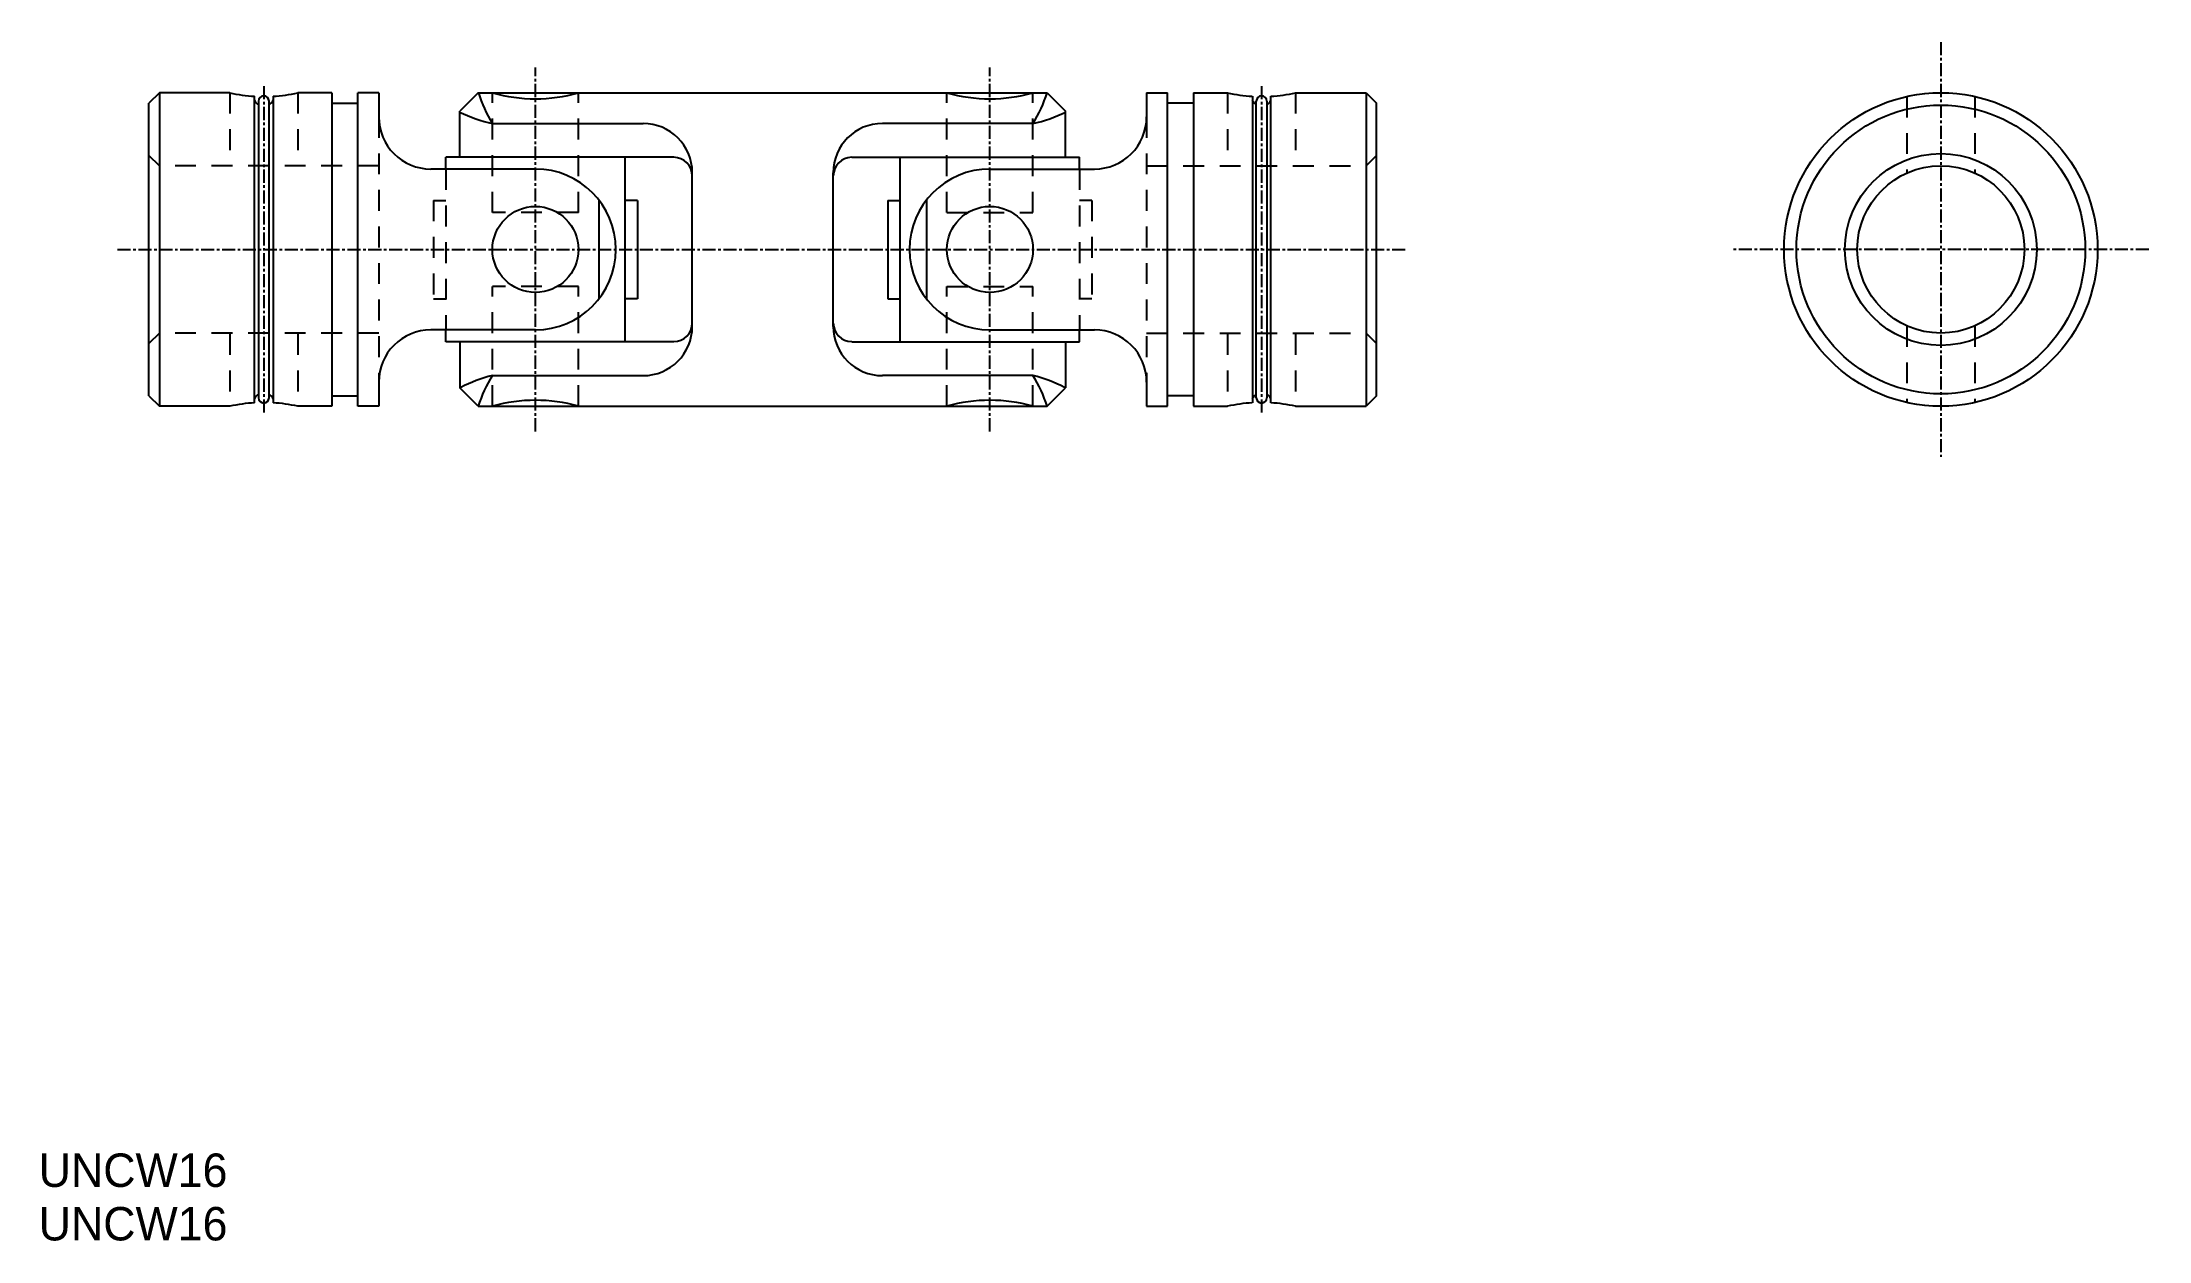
# Model space of a CAD drawing. Extents: x 94 to 296, y 69 to 184.
import ezdxf

# ---------------------------------------------------------------- set-up
doc = ezdxf.new("R2010")
doc.units = 0
doc.linetypes.add('CENTER', pattern=[2, 1.25, -0.25, 0.25, -0.25])
doc.linetypes.add('DASHED', pattern=[3.5, 2, -1.5])
doc.layers.get('0').update_dxf_attribs({"linetype": 'CONTINUOUS'})
doc.layers.add('CENTER', color=1, linetype='CENTER')

msp = doc.modelspace()

# ---------------------------------------------------------------- linework, layer by layer
for p, q in [((105.69, 178.94), (104.69, 177.94)), ((104.69, 149.94), (104.69, 177.94)), ((105.69, 178.94), (105.69, 148.94)), ((112.44, 178.94), (105.69, 178.94)), ((114.81, 149.27), (114.81, 178.61)), ((116.58, 178.61), (116.58, 149.27)), ((122.19, 178.94), (118.94, 178.94)), ((122.19, 178.94), (122.19, 148.94)), ((122.19, 177.94), (124.69, 177.94)), ((124.69, 148.94), (124.69, 178.94)), ((126.69, 178.94), (124.69, 178.94)), ((126.69, 178.94), (126.69, 176.64)), ((136.22, 178.94), (134.46, 177.17)), ((190.66, 178.94), (192.43, 177.17)), ((200.19, 178.94), (202.19, 178.94)), ((200.19, 178.94), (200.19, 176.64)), ((202.19, 148.94), (202.19, 178.94)), ((204.69, 177.94), (202.19, 177.94)), ((204.69, 178.94), (204.69, 148.94)), ((204.69, 178.94), (207.94, 178.94)), ((210.31, 178.61), (210.31, 149.27)), ((212.08, 149.27), (212.08, 178.61)), ((214.44, 178.94), (221.19, 178.94)), ((221.19, 178.94), (221.19, 148.94)), ((221.19, 178.94), (222.19, 177.94)), ((222.19, 149.94), (222.19, 177.94)), ((134.46, 172.76), (134.46, 177.17)), ((137.57, 176), (151.99, 176)), ((189.32, 176), (174.9, 176)), ((192.43, 172.76), (192.43, 177.17)), ((141.69, 171.64), (131.69, 171.64)), ((154.93, 172.76), (133.1, 172.76)), ((133.1, 171.64), (133.1, 172.76)), ((150.28, 155.11), (150.28, 172.76)), ((171.96, 172.76), (193.78, 172.76)), ((176.6, 155.11), (176.6, 172.76)), ((185.19, 171.64), (195.19, 171.64)), ((193.78, 171.64), (193.78, 172.76)), ((156.69, 156.58), (156.69, 171.29)), ((170.19, 156.58), (170.19, 171.29)), ((147.75, 168.69), (147.75, 159.19)), ((151.46, 168.64), (150.28, 168.64)), ((151.46, 168.64), (151.46, 159.23)), ((175.43, 168.64), (175.43, 159.23)), ((175.43, 168.64), (176.6, 168.64)), ((179.13, 168.69), (179.13, 159.19)), ((104.69, 163.94), (104.69, 163.94)), ((222.19, 163.94), (222.19, 163.94)), ((151.46, 159.23), (150.28, 159.23)), ((175.43, 159.23), (176.6, 159.23)), ((104.69, 156.94), (104.69, 156.94)), ((141.69, 156.24), (131.69, 156.24)), ((133.1, 155.11), (133.1, 156.24)), ((185.19, 156.24), (195.19, 156.24)), ((193.78, 155.11), (193.78, 156.24)), ((222.19, 156.94), (222.19, 156.94)), ((154.93, 155.11), (133.1, 155.11)), ((134.46, 155.11), (134.46, 150.7)), ((171.96, 155.11), (193.78, 155.11)), ((192.43, 155.11), (192.43, 150.7)), ((137.57, 151.88), (151.99, 151.88)), ((189.32, 151.88), (174.9, 151.88)), ((104.69, 149.94), (105.69, 148.94)), ((122.19, 149.94), (124.69, 149.94)), ((126.69, 151.24), (126.69, 148.94)), ((136.22, 148.94), (134.46, 150.7)), ((190.66, 148.94), (192.43, 150.7)), ((200.19, 151.24), (200.19, 148.94)), ((204.69, 149.94), (202.19, 149.94)), ((222.19, 149.94), (221.19, 148.94)), ((112.44, 148.94), (105.69, 148.94)), ((122.19, 148.94), (118.94, 148.94)), ((126.69, 148.94), (124.69, 148.94)), ((200.19, 148.94), (202.19, 148.94)), ((204.69, 148.94), (207.94, 148.94)), ((214.44, 148.94), (221.19, 148.94))]:
    msp.add_line(p, q)
at = {"color": 3, "linetype": 'DASHED'}
for p, q in [((112.44, 178.94), (112.44, 172.01)), ((118.94, 178.94), (118.94, 172.01)), ((137.57, 167.47), (137.57, 178.94)), ((145.81, 167.47), (145.81, 178.94)), ((181.07, 167.47), (181.07, 178.94)), ((189.31, 167.47), (189.31, 178.94)), ((207.94, 178.94), (207.94, 172.01)), ((214.44, 178.94), (214.44, 172.01)), ((272.96, 178.58), (272.96, 171.25)), ((279.46, 178.58), (279.46, 171.25)), ((126.69, 176.64), (126.69, 151.24)), ((200.19, 176.64), (200.19, 151.24)), ((105.69, 171.94), (104.69, 172.94)), ((126.69, 171.94), (105.69, 171.94)), ((133.1, 171.64), (133.1, 156.24)), ((193.78, 171.64), (193.78, 156.24)), ((200.19, 171.94), (221.19, 171.94)), ((221.19, 171.94), (222.19, 172.94)), ((131.93, 168.64), (131.93, 159.23)), ((131.93, 168.64), (133.1, 168.64)), ((145.81, 167.47), (137.57, 167.47)), ((181.07, 167.47), (189.31, 167.47)), ((194.96, 168.64), (193.78, 168.64)), ((194.96, 168.64), (194.96, 159.23)), ((145.81, 160.41), (137.57, 160.41)), ((137.57, 148.94), (137.57, 160.41)), ((145.81, 148.94), (145.81, 160.41)), ((181.07, 148.94), (181.07, 160.41)), ((181.07, 160.41), (189.31, 160.41)), ((189.31, 148.94), (189.31, 160.41)), ((131.93, 159.23), (133.1, 159.23)), ((194.96, 159.23), (193.78, 159.23)), ((105.69, 155.94), (104.69, 154.94)), ((126.69, 155.94), (105.69, 155.94)), ((112.44, 155.86), (112.44, 148.94)), ((118.94, 155.86), (118.94, 148.94)), ((200.19, 155.94), (221.19, 155.94)), ((207.94, 155.86), (207.94, 148.94)), ((214.44, 155.86), (214.44, 148.94)), ((221.19, 155.94), (222.19, 154.94)), ((272.96, 156.63), (272.96, 149.29)), ((279.46, 156.63), (279.46, 149.29))]:
    msp.add_line(p, q, dxfattribs=at)
at = {"linetype": 'CONTINUOUS'}
for p, q in [((115.19, 178.14), (115.19, 149.74)), ((116.19, 149.74), (116.19, 178.14)), ((210.69, 149.74), (210.69, 178.14)), ((211.69, 178.14), (211.69, 149.74))]:
    msp.add_line(p, q, dxfattribs=at)
at = {"color": 7, "linetype": 'CONTINUOUS'}
for p, q in [((136.22, 178.94), (190.66, 178.94)), ((136.22, 148.94), (190.66, 148.94))]:
    msp.add_line(p, q, dxfattribs=at)
for centre, radius in [((276.21, 163.94), 15), ((276.21, 163.94), 13.82), ((276.21, 163.94), 9.18), ((276.21, 163.94), 8), ((141.69, 163.94), 4.12), ((185.19, 163.94), 4.12)]:
    msp.add_circle(centre, radius)
for centre, radius, start, end in [((115.69, 193.58), 15, 257.4868, 266.6246), ((115.69, 178.59), 0.95, 201.6181, 238.2431), ((115.69, 178.14), 0.5, 0, 180), ((115.69, 178.59), 0.95, 301.7569, 338.3819), ((115.69, 193.58), 15, 273.3754, 282.5132), ((147.49, 182.33), 11.76, 196.7742, 212.6003), ((141.69, 193.36), 15, 254.0672, 285.9328), ((185.19, 193.36), 15, 254.0672, 285.9328), ((179.4, 182.33), 11.76, 327.3997, 343.2258), ((211.19, 193.58), 15, 257.4868, 266.6246), ((211.19, 178.59), 0.95, 201.6181, 238.2431), ((211.19, 178.14), 0.5, 0, 180), ((211.19, 178.59), 0.95, 301.7569, 338.3819), ((211.19, 193.58), 15, 273.3754, 282.5132), ((131.69, 176.64), 5, 180, 270), ((140.91, 190.62), 15, 244.3798, 257.1678), ((151.99, 171.29), 4.71, 0, 90), ((174.9, 171.29), 4.71, 90, 180), ((185.98, 190.62), 15, 282.8322, 295.6202), ((195.19, 176.64), 5, 270, 0), ((141.69, 163.94), 7.7, 270, 90), ((154.93, 171), 1.76, 0, 90), ((171.96, 171), 1.76, 90, 180), ((185.19, 163.94), 7.7, 90, 270), ((131.69, 151.24), 5, 90, 180), ((151.99, 156.58), 4.71, 270, 0), ((154.93, 156.88), 1.76, 270, 0), ((171.96, 156.88), 1.76, 180, 270), ((174.9, 156.58), 4.71, 180, 270), ((195.19, 151.24), 5, 360, 90), ((141.28, 137.34), 15, 104.323, 116.6626), ((147.48, 145.54), 11.76, 147.3891, 163.206), ((179.4, 145.54), 11.76, 16.794, 32.6109), ((185.61, 137.34), 15, 63.3374, 75.677), ((115.69, 134.29), 15, 93.3754, 102.5133), ((115.69, 149.29), 0.95, 121.7569, 158.3818), ((115.69, 149.74), 0.5, 180, 0), ((115.69, 149.29), 0.95, 21.6182, 58.2431), ((115.69, 134.29), 15, 77.4867, 86.6246), ((141.69, 134.51), 15, 74.0672, 105.9328), ((185.19, 134.51), 15, 74.0672, 105.9328), ((211.19, 134.29), 15, 93.3754, 102.5133), ((211.19, 149.29), 0.95, 121.7569, 158.3818), ((211.19, 149.74), 0.5, 180, 0), ((211.19, 149.29), 0.95, 21.6182, 58.2431), ((211.19, 134.29), 15, 77.4867, 86.6246)]:
    msp.add_arc(centre, radius, start, end)
at = {"layer": 'CENTER', "color": 1, "linetype": 'CENTER'}
for p, q in [((276.21, 183.78), (276.21, 144.09)), ((115.69, 179.58), (115.69, 148.29)), ((141.69, 146.53), (141.69, 181.35)), ((185.19, 146.53), (185.19, 181.35)), ((211.19, 179.58), (211.19, 148.29)), ((101.69, 163.94), (225.19, 163.94)), ((296.12, 163.94), (256.31, 163.94))]:
    msp.add_line(p, q, dxfattribs=at)

# ---------------------------------------------------------------- texts
for p in [(94.14, 74.22), (94.14, 69.1)]:
    msp.add_text('UNCW16', height=3.2).set_placement(p)

doc.saveas('drawing.dxf')
